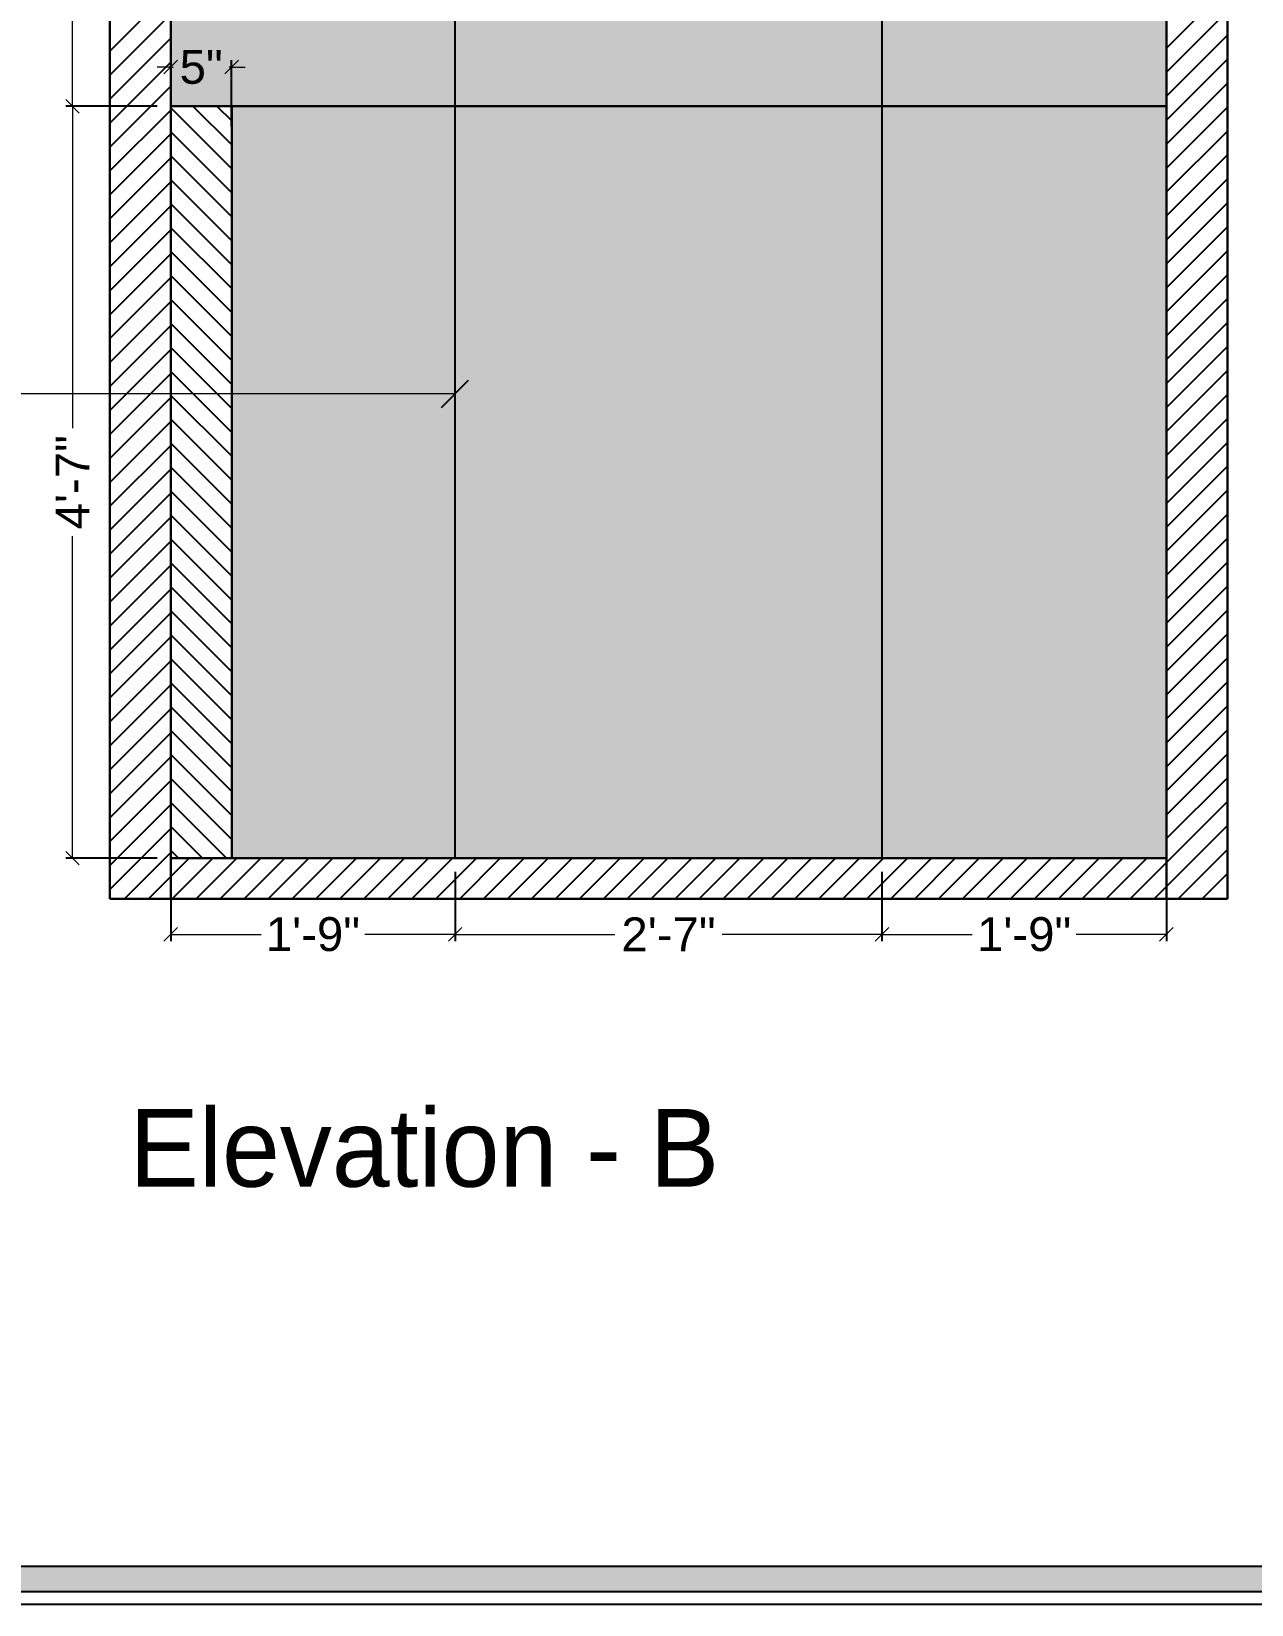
# Model space of a CAD drawing. Header units: millimetres. Extents: x 56222 to 3066687, y -650199 to -121287.
# Drawn here: x 149042.2 to 149132.3, y -182145.6 to -182029.5 of the extents above; entities that cross this region are included whole.
import ezdxf

# ---------------------------------------------------------------- set-up
doc = ezdxf.new("R2010")
doc.units = ezdxf.units.MM
doc.header["$MEASUREMENT"] = 0
doc.header["$PDMODE"] = 35
doc.layers.get('Defpoints').update_dxf_attribs({"color": 220})
for name, color, linetype, lineweight in [('dim05', 1, 'Continuous', 13), ('Flooring', 253, 'Continuous', 30), ('LABALLING', 1, 'Continuous', 25), ('NAME PLATE', 7, 'Continuous', 25), ('sec. mark', 5, 'Continuous', 25), ('wall', 7, 'Continuous', 30), ('XX~SLAB ( BEAM )~ ( DIM )', 7, 'Continuous', 9)]:
    doc.layers.add(name, color=color, linetype=linetype, lineweight=lineweight)
doc.layers.add('hatch', color=253, linetype='Continuous', lineweight=0, transparency=0.4)
doc.styles.add('Aerial', font='arial.ttf')
doc.styles.add('Arial', font='arial.ttf')
doc.styles.add('DATE', font='swissc.ttf', dxfattribs={"height": 6.75})
doc.styles.get("Standard").update_dxf_attribs({"font": 'arial.ttf', "height": 6})
doc.dimstyles.new('ISO-25', dxfattribs={"dimtxt": 2.5, "dimasz": 1, "dimexe": 0.5, "dimexo": 1, "dimtad": 0, "dimdec": 1, "dimlunit": 4, "dimtxsty": 'Standard', "dimblk": 'OBLIQUE', "dimcen": 2.5, "dimclrd": 1, "dimclre": 1, "dimclrt": 5, "dimadec": 0, "dimazin": 0, "dimtfac": 1, "dimtdec": 1, "dimtmove": 0, "dimatfit": 3, "dimfxl": 1, "dimlwd": -1, "dimarcsym": 0})
doc.dimstyles.new('NEW ', dxfattribs={"dimtxt": 3, "dimasz": 2, "dimexe": 1, "dimexo": 1, "dimgap": 0.089996, "dimtad": 0, "dimtoh": 1, "dimzin": 3, "dimdsep": 46, "dimlunit": 4, "dimtxsty": 'Aerial', "dimblk": 'OBLIQUE', "dimcen": 0.089996, "dimdle": 1, "dimclrd": 252, "dimclre": 252, "dimclrt": 7, "dimadec": 0, "dimazin": 1, "dimtfac": 1, "dimtdec": 0, "dimtofl": 0, "dimtmove": 1, "dimatfit": 3, "dimldrblk": 'OBLIQUE', "dimfxl": 1, "dimtolj": 1, "dimtzin": 0, "dimlwd": 5, "dimlwe": 5, "dimarcsym": 0})
pattern_1 = [(180, (84.064, 139.1004), (-2e-16, -2), []), (180, (84.064, 139.6004), (-2e-16, -2), []), (90, (84.064, 139.1004), (-2, 1e-16), [-0.5, 0.5]), (90, (83.564, 139.1004), (-2, 1e-16), [-0.5, 0.5]), (90, (83.064, 139.1004), (-2, 1e-16), [0.5, -0.5]), (90, (82.564, 139.1004), (-2, 1e-16), [0.5, -0.5]), (180, (84.064, 140.1004), (-2e-16, -2), [0.5, -0.5]), (180, (84.064, 140.6004), (-2e-16, -2), [0.5, -0.5])]

# ---------------------------------------------------------------- blocks, each defined once
blk = doc.blocks.new('_Oblique')
at = {"layer": 'wall', "color": 0, "lineweight": -2}
blk.add_line((-0.5, -0.5), (0.5, 0.5), dxfattribs=at)
blk = doc.blocks.new('*D736')
at = {"layer": 'Defpoints', "color": 0, "lineweight": 25, "transparency": 16777216}
for p in [(149045.26, -182034.97), (149052.51, -182034.97), (149052.51, -182090.47)]:
    blk.add_point(p, dxfattribs=at)
at = {"layer": 'dim05', "color": 1, "linetype": 'Continuous', "lineweight": -2, "transparency": 16777216}
for p, q in [((149051.51, -182034.97), (149044.76, -182034.97)), ((149051.51, -182090.47), (149044.76, -182090.47))]:
    blk.add_line(p, q, dxfattribs=at)
at = {"layer": 'dim05', "color": 1, "linetype": 'Continuous', "transparency": 16777216}
for p, q in [((149045.26, -182034.97), (149045.26, -182058.72)), ((149045.26, -182090.47), (149045.26, -182066.71))]:
    blk.add_line(p, q, dxfattribs=at)
at = {"layer": 'dim05', "color": 1, "transparency": 16777216}
for p, rotation in [((149045.26, -182034.97), 90), ((149045.26, -182090.47), 270)]:
    blk.add_blockref('_Oblique', p, dxfattribs=dict(at, rotation=rotation))
at = {"layer": 'dim05', "color": 5, "lineweight": 25, "transparency": 16777216, "insert": (149045.26, -182062.72), "char_height": 2.5, "attachment_point": 5, "rotation": 90, "style": 'Arial'}
blk.add_mtext('4\'-7"', dxfattribs=at)
blk = doc.blocks.new('*D737')
at = {"layer": 'Defpoints', "color": 0, "lineweight": 25, "transparency": 16777216}
for p in [(149052.51, -182090.47, -0.13), (149073.51, -182090.47), (149073.51, -182096.09)]:
    blk.add_point(p, dxfattribs=at)
at = {"layer": 'dim05', "color": 1, "linetype": 'Continuous', "lineweight": -2, "transparency": 16777216}
for p, q in [((149052.51, -182091.47), (149052.51, -182096.59)), ((149073.51, -182091.47), (149073.51, -182096.59))]:
    blk.add_line(p, q, dxfattribs=at)
at = {"layer": 'dim05', "color": 1, "linetype": 'Continuous', "transparency": 16777216}
for p, q in [((149052.51, -182096.09), (149059.18, -182096.09)), ((149073.51, -182096.09), (149066.84, -182096.09))]:
    blk.add_line(p, q, dxfattribs=at)
at = {"layer": 'dim05', "color": 1, "transparency": 16777216, "rotation": 180}
blk.add_blockref('_Oblique', (149052.51, -182096.09), dxfattribs=at)
at = {"layer": 'dim05', "color": 1, "transparency": 16777216}
blk.add_blockref('_Oblique', (149073.51, -182096.09), dxfattribs=at)
at = {"layer": 'dim05', "color": 5, "lineweight": 25, "transparency": 16777216, "insert": (149063.01, -182096.09), "char_height": 2.5, "attachment_point": 5, "style": 'Arial'}
blk.add_mtext('1\'-9"', dxfattribs=at)
blk = doc.blocks.new('*D740')
at = {"layer": 'Defpoints', "color": 0, "lineweight": 25, "transparency": 16777216}
for p in [(149073.51, -182090.47), (149105.01, -182090.47), (149105.01, -182096.09)]:
    blk.add_point(p, dxfattribs=at)
at = {"layer": 'dim05', "color": 1, "linetype": 'Continuous', "lineweight": -2, "transparency": 16777216}
for p, q in [((149073.51, -182091.47), (149073.51, -182096.59)), ((149105.01, -182091.47), (149105.01, -182096.59))]:
    blk.add_line(p, q, dxfattribs=at)
at = {"layer": 'dim05', "color": 1, "linetype": 'Continuous', "transparency": 16777216}
for p, q in [((149073.51, -182096.09), (149085.29, -182096.09)), ((149105.01, -182096.09), (149093.23, -182096.09))]:
    blk.add_line(p, q, dxfattribs=at)
at = {"layer": 'dim05', "color": 1, "transparency": 16777216, "rotation": 180}
blk.add_blockref('_Oblique', (149073.51, -182096.09), dxfattribs=at)
at = {"layer": 'dim05', "color": 1, "transparency": 16777216}
blk.add_blockref('_Oblique', (149105.01, -182096.09), dxfattribs=at)
at = {"layer": 'dim05', "color": 5, "lineweight": 25, "transparency": 16777216, "insert": (149089.26, -182096.09), "char_height": 2.5, "attachment_point": 5, "style": 'Arial'}
blk.add_mtext('2\'-7"', dxfattribs=at)
blk = doc.blocks.new('*D741')
at = {"layer": 'Defpoints', "color": 0, "lineweight": 25, "transparency": 16777216}
for p in [(149105.01, -182090.47), (149126.01, -182090.47), (149126.01, -182096.09)]:
    blk.add_point(p, dxfattribs=at)
at = {"layer": 'dim05', "color": 1, "linetype": 'Continuous', "lineweight": -2, "transparency": 16777216}
for p, q in [((149105.01, -182091.47), (149105.01, -182096.59)), ((149126.01, -182091.47), (149126.01, -182096.59))]:
    blk.add_line(p, q, dxfattribs=at)
at = {"layer": 'dim05', "color": 1, "linetype": 'Continuous', "transparency": 16777216}
for p, q in [((149105.01, -182096.09), (149111.68, -182096.09)), ((149126.01, -182096.09), (149119.34, -182096.09))]:
    blk.add_line(p, q, dxfattribs=at)
at = {"layer": 'dim05', "color": 1, "transparency": 16777216, "rotation": 180}
blk.add_blockref('_Oblique', (149105.01, -182096.09), dxfattribs=at)
at = {"layer": 'dim05', "color": 1, "transparency": 16777216}
blk.add_blockref('_Oblique', (149126.01, -182096.09), dxfattribs=at)
at = {"layer": 'dim05', "color": 5, "lineweight": 25, "transparency": 16777216, "insert": (149115.51, -182096.09), "char_height": 2.5, "attachment_point": 5, "style": 'Arial'}
blk.add_mtext('1\'-9"', dxfattribs=at)
blk = doc.blocks.new('*D742')
at = {"layer": 'Defpoints', "color": 0, "lineweight": 25, "transparency": 16777216}
for p in [(149057.01, -182032.08), (149052.51, -182037.47), (149057.01, -182037.47)]:
    blk.add_point(p, dxfattribs=at)
at = {"layer": 'dim05', "color": 1, "linetype": 'Continuous', "lineweight": -2, "transparency": 16777216}
for p, q in [((149052.51, -182036.47), (149052.51, -182031.58)), ((149057.01, -182036.47), (149057.01, -182031.58))]:
    blk.add_line(p, q, dxfattribs=at)
at = {"layer": 'dim05', "color": 1, "linetype": 'Continuous', "transparency": 16777216}
for p, q in [((149052.51, -182032.08), (149051.51, -182032.08)), ((149052.51, -182032.08), (149052.7, -182032.08)), ((149057.01, -182032.08), (149056.82, -182032.08)), ((149057.01, -182032.08), (149058.01, -182032.08))]:
    blk.add_line(p, q, dxfattribs=at)
at = {"layer": 'dim05', "color": 1, "transparency": 16777216}
blk.add_blockref('_Oblique', (149052.51, -182032.08), dxfattribs=at)
at = {"layer": 'dim05', "color": 1, "transparency": 16777216, "rotation": 180}
blk.add_blockref('_Oblique', (149057.01, -182032.08), dxfattribs=at)
at = {"layer": 'dim05', "color": 5, "lineweight": 25, "transparency": 16777216, "insert": (149054.76, -182032.08), "char_height": 2.5, "attachment_point": 5, "style": 'Arial'}
blk.add_mtext('5"', dxfattribs=at)
blk = doc.blocks.new('*D745')
at = {"layer": 'Defpoints', "color": 0, "lineweight": 25, "transparency": 16777216}
for p in [(149045.26, -182010.97), (149052.51, -182010.97), (149052.51, -182034.97)]:
    blk.add_point(p, dxfattribs=at)
at = {"layer": 'dim05', "color": 1, "linetype": 'Continuous', "lineweight": -2, "transparency": 16777216}
for p, q in [((149051.51, -182010.97), (149044.76, -182010.97)), ((149051.51, -182034.97), (149044.76, -182034.97))]:
    blk.add_line(p, q, dxfattribs=at)
at = {"layer": 'dim05', "color": 1, "linetype": 'Continuous', "transparency": 16777216}
for p, q in [((149045.26, -182010.97), (149045.26, -182021.17)), ((149045.26, -182034.97), (149045.26, -182024.76))]:
    blk.add_line(p, q, dxfattribs=at)
at = {"layer": 'dim05', "color": 1, "transparency": 16777216}
for p, rotation in [((149045.26, -182010.97), 90), ((149045.26, -182034.97), 270)]:
    blk.add_blockref('_Oblique', p, dxfattribs=dict(at, rotation=rotation))
at = {"layer": 'dim05', "color": 5, "lineweight": 25, "transparency": 16777216, "insert": (149045.26, -182022.97), "char_height": 2.5, "attachment_point": 5, "rotation": 90, "style": 'Arial'}
blk.add_mtext("2'", dxfattribs=at)

msp = doc.modelspace()

# ---------------------------------------------------------------- hatches: boundary and pattern name
at = {"layer": 'hatch', "linetype": 'Continuous', "lineweight": 25, "true_color": 0xdfc29f}
h = msp.add_hatch(dxfattribs=at)
h.set_pattern_fill('BOX', color=9, scale=2, angle=90)
h.set_pattern_definition(pattern_1)
h.paths.add_polyline_path([(148980.97, -182034.966), (148962.22, -182034.966), (148962.22, -182034.966), (148962.22, -182090.466), (148980.97, -182090.466)])
h.paths.add_polyline_path([(148999.72, -182034.966), (148980.97, -182034.966), (148980.97, -182090.466), (148999.72, -182090.466)])
h.paths.add_polyline_path([(149105.008, -182034.966), (149073.512, -182034.966), (149073.512, -182090.466), (149105.008, -182090.466)])
h.paths.add_polyline_path([(149126.01, -182034.966), (149105.008, -182034.966), (149105.008, -182090.466), (149126.01, -182090.466)])
h.paths.add_polyline_path([(149126.01, -182010.966), (149105.008, -182010.966), (149105.008, -182034.966), (149126.01, -182034.966)])
h.paths.add_polyline_path([(149105.008, -182010.966), (149073.512, -182010.966), (149073.512, -182034.966), (149105.008, -182034.966)])
h.paths.add_polyline_path([(149073.512, -182010.966), (149052.51, -182010.966), (149052.51, -182034.966), (149073.512, -182034.966)])
at = {"layer": 'hatch', "linetype": 'Continuous', "lineweight": 25}
h = msp.add_hatch(dxfattribs=at)
h.set_pattern_fill('ANSI31', color=256, scale=10, angle=90)
h.set_pattern_definition([(135, (-577.3939, -603.0611), (-0.8838834765, -0.8838834765), [])])
h.paths.add_polyline_path([(149057.014, -182034.966), (149052.514, -182034.966), (149052.514, -182090.466), (149057.014, -182090.466)])
at = {"layer": 'hatch', "linetype": 'Continuous', "lineweight": 25, "true_color": 0xdfc29f}
h = msp.add_hatch(dxfattribs=at)
h.set_pattern_fill('BOX', color=9, scale=2, angle=90)
h.set_pattern_definition(pattern_1)
h.paths.add_polyline_path([(149073.51, -182034.966), (149057.014, -182034.966), (149057.014, -182090.466), (149073.512, -182090.466)])
at = {"layer": 'hatch', "linetype": 'Continuous', "lineweight": 25}
h = msp.add_hatch(dxfattribs=at)
h.set_pattern_fill('ANSI31', color=256, scale=10)
h.set_pattern_definition([(45, (-577.3939, -603.0611), (-0.8838834765, 0.8838834765), [])])
h.paths.add_polyline_path([(149126.01, -182090.466), (149105.008, -182090.466), (149073.512, -182090.466), (149052.51, -182090.466), (149052.51, -182093.466), (149126.01, -182093.466)])
at = {"layer": 'NAME PLATE', "true_color": 0xd39e00}
h = msp.add_hatch(color=42, dxfattribs=at)
h.paths.add_polyline_path([(148949.945, -181956.97), (148949.945, -182144.619), (149216.539, -182144.619), (149216.539, -181956.97)])
h.paths.add_polyline_path([(148951.816, -181958.841), (149214.668, -181958.841), (149214.668, -182142.748), (148951.816, -182142.748)], flags=16)

# ---------------------------------------------------------------- linework, layer by layer
at = {"layer": 'Flooring', "ltscale": 4}
msp.add_line((149052.51, -182090.466), (149126.01, -182090.466), dxfattribs=at)
at = {"layer": 'hatch', "linetype": 'Continuous', "lineweight": 25}
for p, q in [((149048.01, -182030.91), (149052.51, -182026.41)), ((149126.01, -182030.692), (149130.51, -182026.192)), ((149126.01, -182032.46), (149130.51, -182027.96)), ((149048.01, -182032.678), (149052.51, -182028.178)), ((149048.01, -182034.446), (149052.51, -182029.946)), ((149126.01, -182034.228), (149130.51, -182029.728)), ((149126.01, -182035.995), (149130.51, -182031.495)), ((149048.01, -182036.214), (149052.51, -182031.714)), ((149048.01, -182037.981), (149052.51, -182033.481)), ((149126.01, -182037.763), (149130.51, -182033.263)), ((149126.01, -182039.531), (149130.51, -182035.031)), ((149048.01, -182039.749), (149052.51, -182035.249)), ((149048.01, -182041.517), (149052.51, -182037.017)), ((149126.01, -182041.299), (149130.51, -182036.799)), ((149048.01, -182043.285), (149052.51, -182038.785)), ((149126.01, -182043.066), (149130.51, -182038.566)), ((149048.01, -182045.052), (149052.51, -182040.552)), ((149126.01, -182044.834), (149130.51, -182040.334)), ((149048.01, -182046.82), (149052.51, -182042.32)), ((149126.01, -182046.602), (149130.51, -182042.102)), ((149048.01, -182048.588), (149052.51, -182044.088)), ((149126.01, -182048.37), (149130.51, -182043.87)), ((149048.01, -182050.356), (149052.51, -182045.856)), ((149126.01, -182050.137), (149130.51, -182045.637)), ((149048.01, -182052.123), (149052.51, -182047.623)), ((149126.01, -182051.905), (149130.51, -182047.405)), ((149048.01, -182053.891), (149052.51, -182049.391)), ((149126.01, -182053.673), (149130.51, -182049.173)), ((149048.01, -182055.659), (149052.51, -182051.159)), ((149126.01, -182055.441), (149130.51, -182050.941)), ((149048.01, -182057.427), (149052.51, -182052.927)), ((149126.01, -182057.209), (149130.51, -182052.709)), ((149048.01, -182059.195), (149052.51, -182054.695)), ((149126.01, -182058.976), (149130.51, -182054.476)), ((149048.01, -182060.962), (149052.51, -182056.462)), ((149126.01, -182060.744), (149130.51, -182056.244)), ((149048.01, -182062.73), (149052.51, -182058.23)), ((149126.01, -182062.512), (149130.51, -182058.012)), ((149048.01, -182064.498), (149052.51, -182059.998)), ((149126.01, -182064.28), (149130.51, -182059.78)), ((149048.01, -182066.266), (149052.51, -182061.766)), ((149126.01, -182066.047), (149130.51, -182061.547)), ((149048.01, -182068.033), (149052.51, -182063.533)), ((149126.01, -182067.815), (149130.51, -182063.315)), ((149126.01, -182069.583), (149130.51, -182065.083)), ((149048.01, -182069.801), (149052.51, -182065.301)), ((149048.01, -182071.569), (149052.51, -182067.069)), ((149126.01, -182071.351), (149130.51, -182066.851)), ((149126.01, -182073.118), (149130.51, -182068.618)), ((149048.01, -182073.337), (149052.51, -182068.837)), ((149048.01, -182075.104), (149052.51, -182070.604)), ((149126.01, -182074.886), (149130.51, -182070.386)), ((149126.01, -182076.654), (149130.51, -182072.154)), ((149048.01, -182076.872), (149052.51, -182072.372)), ((149048.01, -182078.64), (149052.51, -182074.14)), ((149126.01, -182078.422), (149130.51, -182073.922)), ((149126.01, -182080.189), (149130.51, -182075.689)), ((149048.01, -182080.408), (149052.51, -182075.908)), ((149048.01, -182082.176), (149052.51, -182077.676)), ((149126.01, -182081.957), (149130.51, -182077.457)), ((149048.01, -182083.943), (149052.51, -182079.443)), ((149126.01, -182083.725), (149130.51, -182079.225)), ((149048.01, -182085.711), (149052.51, -182081.211)), ((149126.01, -182085.493), (149130.51, -182080.993)), ((149048.01, -182087.479), (149052.51, -182082.979)), ((149126.01, -182087.261), (149130.51, -182082.761)), ((149048.01, -182089.247), (149052.51, -182084.747)), ((149126.01, -182089.028), (149130.51, -182084.528)), ((149048.01, -182091.014), (149052.51, -182086.514)), ((149126.01, -182090.796), (149130.51, -182086.296)), ((149048.01, -182092.782), (149052.51, -182088.282)), ((149126.01, -182092.564), (149130.51, -182088.064)), ((149049.094, -182093.466), (149052.51, -182090.05)), ((149126.875, -182093.466), (149130.51, -182089.832)), ((149050.861, -182093.466), (149052.51, -182091.818)), ((149128.643, -182093.466), (149130.51, -182091.599)), ((149130.411, -182093.466), (149130.51, -182093.367))]:
    msp.add_line(p, q, dxfattribs=at)
at = {"layer": 'NAME PLATE', "color": 42, "true_color": 0xd39e00}
for points in [[(148949.01, -181956.034), (149217.475, -181956.034), (149217.475, -182145.554), (148949.01, -182145.554)], [(148949.945, -181956.97), (149216.539, -181956.97), (149216.539, -182144.619), (148949.945, -182144.619)], [(148951.816, -181958.841), (149214.668, -181958.841), (149214.668, -182142.748), (148951.816, -182142.748)]]:
    msp.add_lwpolyline(points, close=True, dxfattribs=at)
at = {"layer": 'wall', "lineweight": 30}
for p, q in [((149048.01, -182010.966), (149048.01, -182093.466, -0.126)), ((149052.51, -182010.966), (149052.51, -182093.466, -0.126)), ((149126.01, -182010.966), (149126.01, -182093.466)), ((149130.51, -182010.966, 0.01), (149130.51, -182093.466)), ((149048.01, -182093.466), (149130.51, -182093.466))]:
    msp.add_line(p, q, dxfattribs=at)
msp.add_lwpolyline([(149052.514, -182034.966), (149057.014, -182034.966), (149057.014, -182090.466), (149052.514, -182090.466)], close=True, dxfattribs=at)
at = {"layer": 'XX~SLAB ( BEAM )~ ( DIM )', "color": 27, "lineweight": 25, "true_color": 0x7d5120}
for points in [[(149073.512, -182010.966), (149052.51, -182010.966), (149052.51, -182034.966), (149073.512, -182034.966)], [(149073.512, -182010.966), (149105.008, -182010.966), (149105.008, -182034.966), (149073.512, -182034.966)], [(149126.01, -182010.966), (149105.008, -182010.966), (149105.008, -182034.966), (149126.01, -182034.966)], [(149073.51, -182034.966), (149052.512, -182034.966), (149052.514, -182090.466), (149073.512, -182090.466)], [(149073.512, -182034.966), (149105.008, -182034.966), (149105.008, -182090.466), (149073.512, -182090.466)], [(149126.01, -182034.966), (149105.008, -182034.966), (149105.008, -182090.466), (149126.01, -182090.466)]]:
    msp.add_lwpolyline(points, close=True, dxfattribs=at)

# ---------------------------------------------------------------- texts
at = {"layer": 'sec. mark', "lineweight": 20, "insert": (149041.125, -182108.975), "char_height": 5.74001, "attachment_point": 1, "style": 'DATE'}
msp.add_mtext_dynamic_manual_height_columns('\\pxqc;{\\fCentury Gothic|b0|i0|c0|p34;\\C5;Elevation - B}', width=60.21435, gutter_width=1, heights=[0], dxfattribs=at)

# ---------------------------------------------------------------- dimensions: what is measured, and where the dimension line sits
at = {"layer": 'dim05', "color": 27, "lineweight": 25, "true_color": 0x7d5120}
for base, p1, p2, picture, middle in [((149045.263, -182010.966), (149052.514, -182034.966), (149052.514, -182010.966), '*D745', (149045.263, -182022.966)), ((149045.2632, -182034.9662), (149052.5138, -182090.4661), (149052.5118, -182034.9662), '*D736', (149045.2632, -182062.7161))]:
    dim = msp.add_linear_dim(base=base, p1=p1, p2=p2, angle=90, dimstyle='ISO-25', override={"dimdec": 0, "dimtxsty": 'Arial', "dimtmove": 1}, dxfattribs=at)
    dim.commit()
    dim.dimension.update_dxf_attribs({"geometry": picture, "text_midpoint": middle})
for base, p1, p2, picture, middle in [((149057.014, -182032.079), (149052.51, -182037.466), (149057.014, -182037.466), '*D742', (149054.762, -182032.079)), ((149073.512, -182096.095), (149052.51, -182090.466, -0.126), (149073.512, -182090.466), '*D737', (149063.011, -182096.095)), ((149105.008, -182096.095), (149073.512, -182090.466), (149105.008, -182090.466), '*D740', (149089.26, -182096.095)), ((149126.01, -182096.095), (149105.008, -182090.466), (149126.01, -182090.466), '*D741', (149115.509, -182096.095))]:
    dim = msp.add_linear_dim(base=base, p1=p1, p2=p2, dimstyle='ISO-25', override={"dimdec": 0, "dimtxsty": 'Arial', "dimtmove": 1}, dxfattribs=at)
    dim.commit()
    dim.dimension.update_dxf_attribs({"geometry": picture, "text_midpoint": middle})

# ---------------------------------------------------------------- leaders
at = {"layer": 'LABALLING', "lineweight": 5, "ltscale": 2}
msp.add_leader([(149073.501, -182056.199, -0.124), (149039.898, -182056.199, -0.124)], dimstyle='NEW ', override={"dimexe": 7, "dimexo": 7, "dimclrd": 1, "dimfxl": 200, "dimfxlon": 1, "dimarcsym": 2}, dxfattribs=at)

doc.saveas('drawing.dxf')
